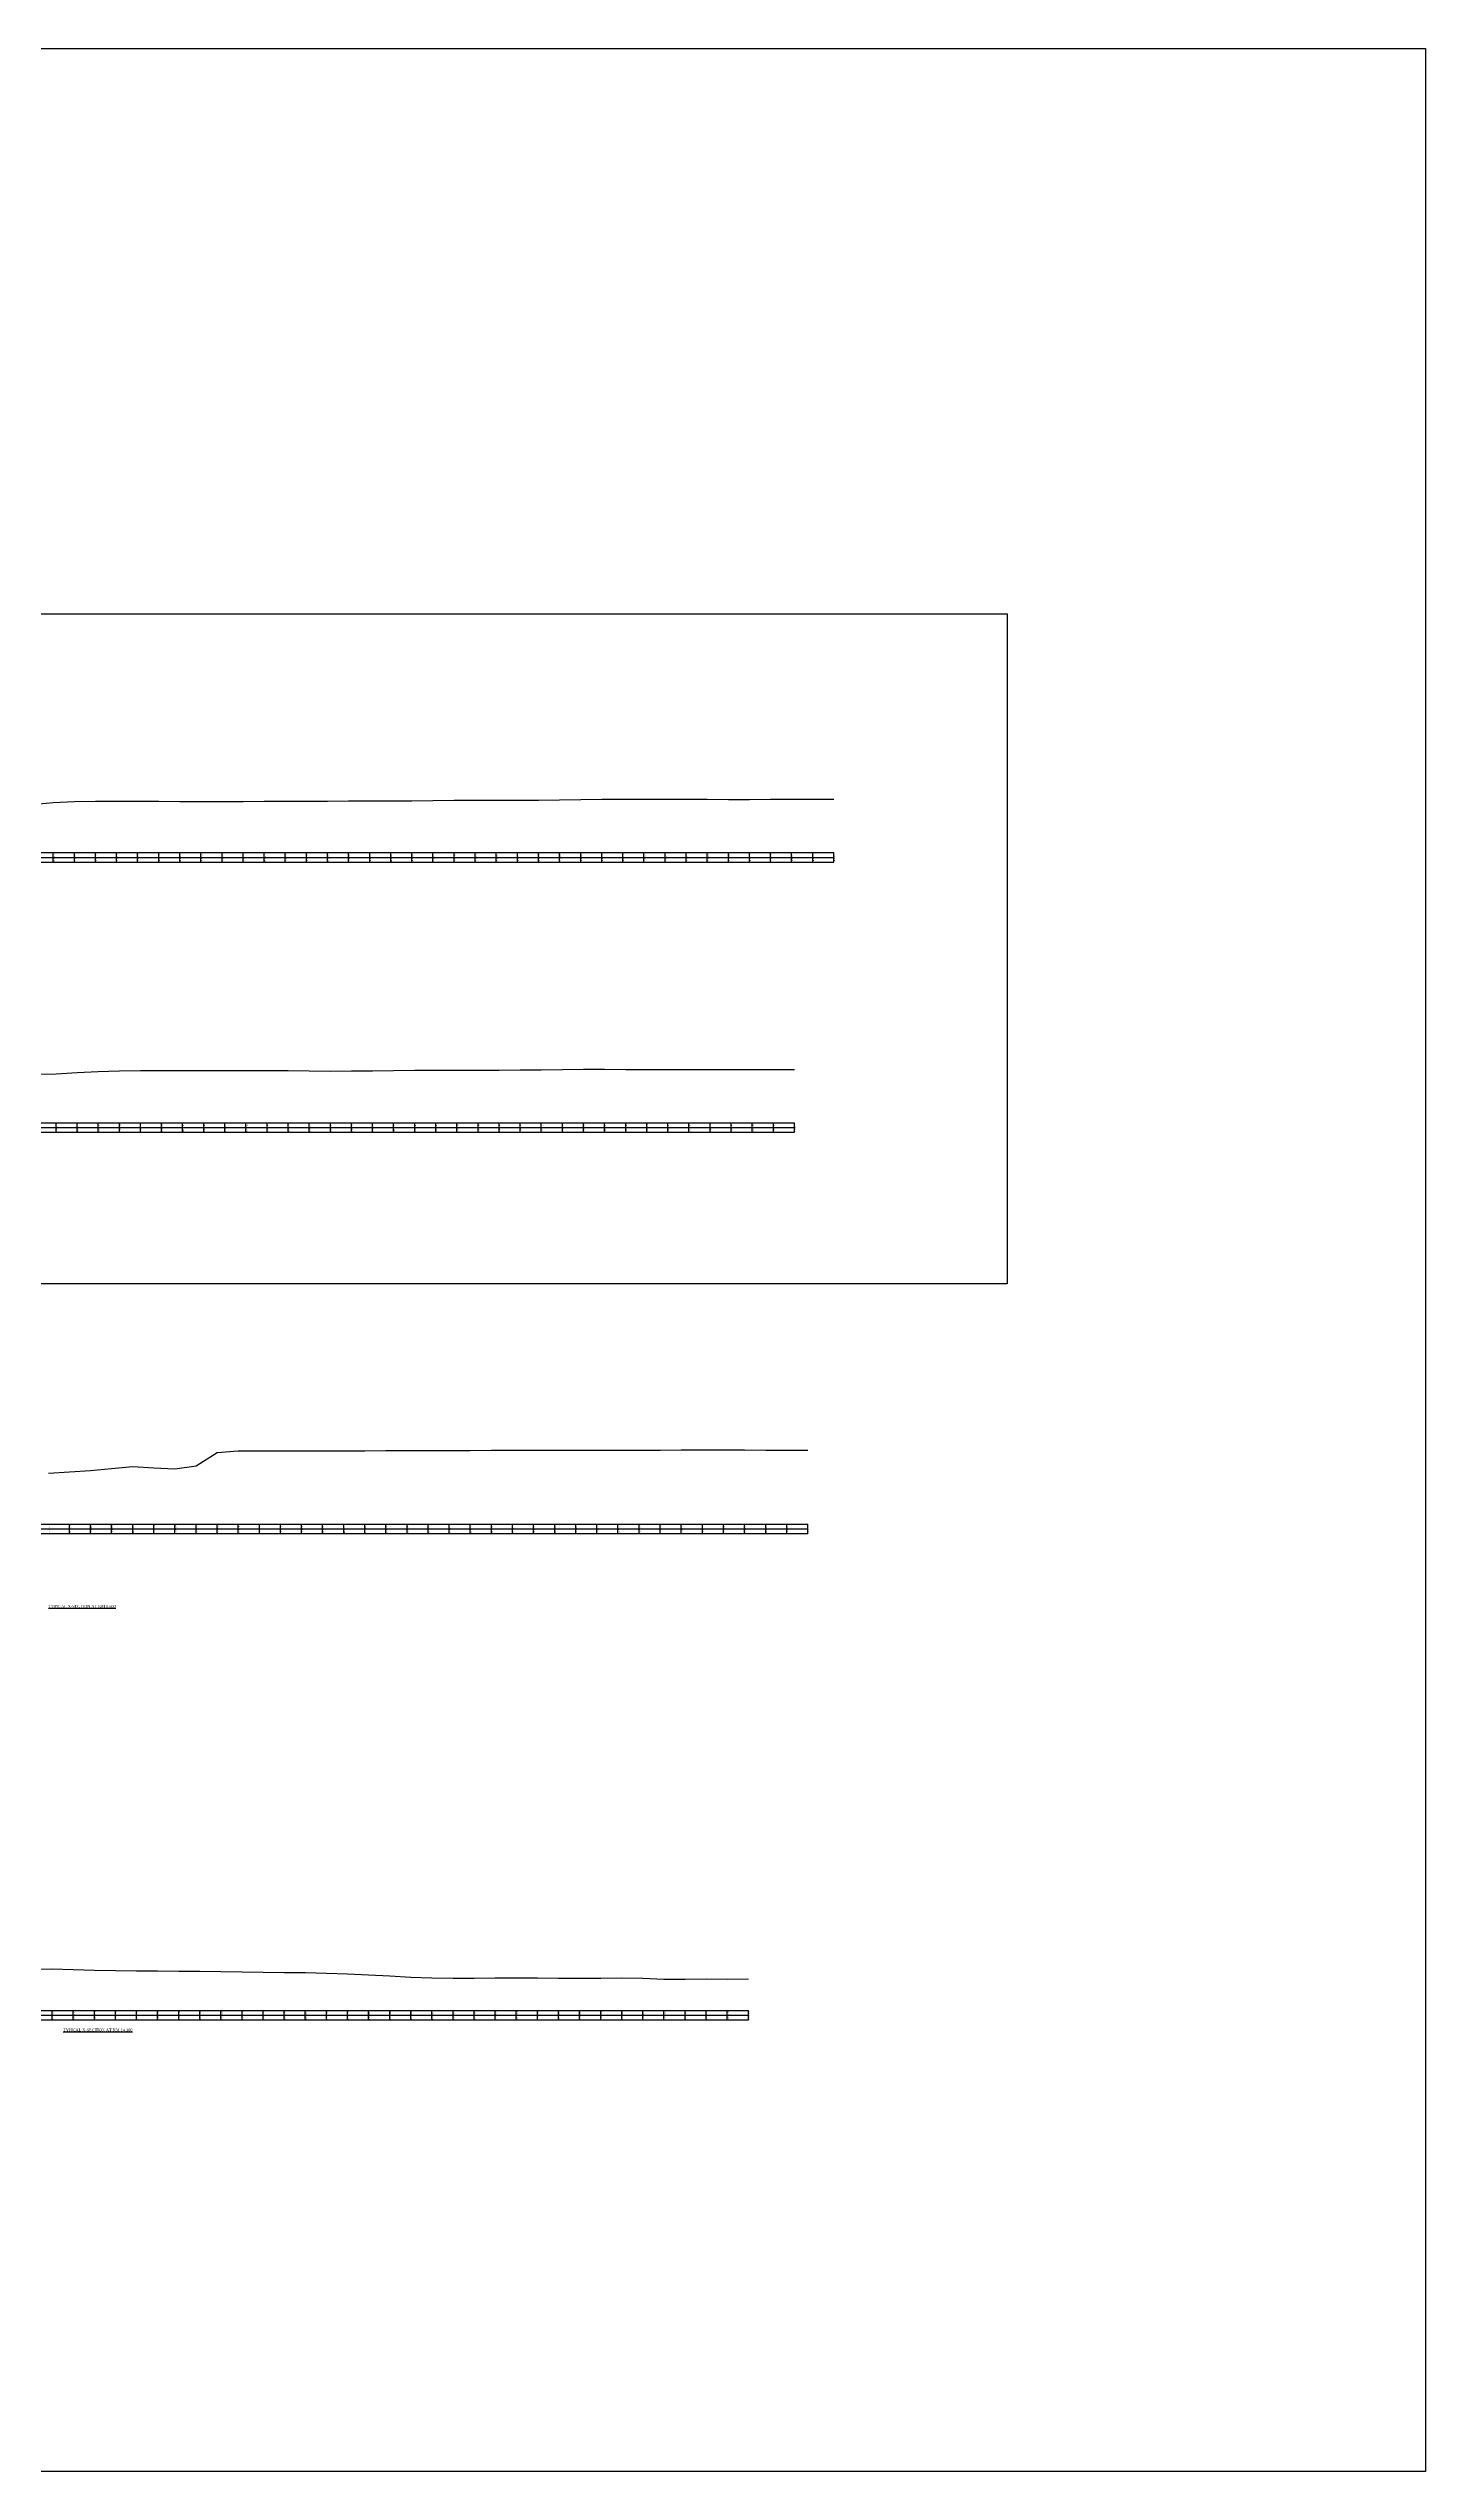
# Model space of a CAD drawing. Header units: metres. Extents: x -148477 to 168932, y -55673 to -2736.
# Drawn here: x -50613 to -49960, y -21406 to -20258 of the extents above; entities that cross this region are included whole.
import ezdxf

# ---------------------------------------------------------------- set-up
doc = ezdxf.new("R2010")
doc.units = ezdxf.units.M
doc.styles.add('liza', font='times.ttf', dxfattribs={"height": 2})
doc.styles.get("Standard").update_dxf_attribs({"font": 'times.ttf'})

msp = doc.modelspace()

# ---------------------------------------------------------------- linework, layer by layer
at = {"color": 6, "linetype": 'Continuous', "lineweight": -3, "ltscale": 0.5}
for p, q in [((-50945.4457, -20638.9241), (-50240.4457, -20638.9241)), ((-50945.4457, -20641.1741), (-50240.4457, -20641.1741)), ((-50945.4457, -20643.4241), (-50240.4457, -20643.4241)), ((-50610.4457, -20643.4241), (-50610.4457, -20638.9241)), ((-50600.4457, -20643.4241), (-50600.4457, -20638.9241)), ((-50590.4457, -20643.4241), (-50590.4457, -20638.9241)), ((-50580.4457, -20643.4241), (-50580.4457, -20638.9241)), ((-50570.4457, -20643.4241), (-50570.4457, -20638.9241)), ((-50560.4457, -20643.4241), (-50560.4457, -20638.9241)), ((-50550.4457, -20643.4241), (-50550.4457, -20638.9241)), ((-50540.4457, -20643.4241), (-50540.4457, -20638.9241)), ((-50530.4457, -20643.4241), (-50530.4457, -20638.9241)), ((-50520.4457, -20643.4241), (-50520.4457, -20638.9241)), ((-50510.4457, -20643.4241), (-50510.4457, -20638.9241)), ((-50500.4457, -20643.4241), (-50500.4457, -20638.9241)), ((-50490.4457, -20643.4241), (-50490.4457, -20638.9241)), ((-50480.4457, -20643.4241), (-50480.4457, -20638.9241)), ((-50470.4457, -20643.4241), (-50470.4457, -20638.9241)), ((-50460.4457, -20643.4241), (-50460.4457, -20638.9241)), ((-50450.4457, -20643.4241), (-50450.4457, -20638.9241)), ((-50440.4457, -20643.4241), (-50440.4457, -20638.9241)), ((-50430.4457, -20643.4241), (-50430.4457, -20638.9241)), ((-50420.4457, -20643.4241), (-50420.4457, -20638.9241)), ((-50410.4457, -20643.4241), (-50410.4457, -20638.9241)), ((-50400.4457, -20643.4241), (-50400.4457, -20638.9241)), ((-50390.4457, -20643.4241), (-50390.4457, -20638.9241)), ((-50380.4457, -20643.4241), (-50380.4457, -20638.9241)), ((-50370.4457, -20643.4241), (-50370.4457, -20638.9241)), ((-50360.4457, -20643.4241), (-50360.4457, -20638.9241)), ((-50350.4457, -20643.4241), (-50350.4457, -20638.9241)), ((-50340.4457, -20643.4241), (-50340.4457, -20638.9241)), ((-50330.4457, -20643.4241), (-50330.4457, -20638.9241)), ((-50320.4457, -20643.4241), (-50320.4457, -20638.9241)), ((-50310.4457, -20643.4241), (-50310.4457, -20638.9241)), ((-50300.4457, -20643.4241), (-50300.4457, -20638.9241)), ((-50290.4457, -20643.4241), (-50290.4457, -20638.9241)), ((-50280.4457, -20643.4241), (-50280.4457, -20638.9241)), ((-50270.4457, -20643.4241), (-50270.4457, -20638.9241)), ((-50260.4457, -20643.4241), (-50260.4457, -20638.9241)), ((-50250.4457, -20643.4241), (-50250.4457, -20638.9241)), ((-50240.4457, -20643.4241), (-50240.4457, -20638.9241)), ((-50964.105, -20766.9842), (-50259.105, -20766.9842)), ((-50964.105, -20769.2342), (-50259.105, -20769.2342)), ((-50609.105, -20771.4842), (-50609.105, -20766.9842)), ((-50599.105, -20771.4842), (-50599.105, -20766.9842)), ((-50589.105, -20771.4842), (-50589.105, -20766.9842)), ((-50579.105, -20771.4842), (-50579.105, -20766.9842)), ((-50569.105, -20771.4842), (-50569.105, -20766.9842)), ((-50559.105, -20771.4842), (-50559.105, -20766.9842)), ((-50549.105, -20771.4842), (-50549.105, -20766.9842)), ((-50539.105, -20771.4842), (-50539.105, -20766.9842)), ((-50529.105, -20771.4842), (-50529.105, -20766.9842)), ((-50519.105, -20771.4842), (-50519.105, -20766.9842)), ((-50509.105, -20771.4842), (-50509.105, -20766.9842)), ((-50499.105, -20771.4842), (-50499.105, -20766.9842)), ((-50489.105, -20771.4842), (-50489.105, -20766.9842)), ((-50479.105, -20771.4842), (-50479.105, -20766.9842)), ((-50469.105, -20771.4842), (-50469.105, -20766.9842)), ((-50459.105, -20771.4842), (-50459.105, -20766.9842)), ((-50449.105, -20771.4842), (-50449.105, -20766.9842)), ((-50439.105, -20771.4842), (-50439.105, -20766.9842)), ((-50429.105, -20771.4842), (-50429.105, -20766.9842)), ((-50419.105, -20771.4842), (-50419.105, -20766.9842)), ((-50409.105, -20771.4842), (-50409.105, -20766.9842)), ((-50399.105, -20771.4842), (-50399.105, -20766.9842)), ((-50389.105, -20771.4842), (-50389.105, -20766.9842)), ((-50379.105, -20771.4842), (-50379.105, -20766.9842)), ((-50369.105, -20771.4842), (-50369.105, -20766.9842)), ((-50359.105, -20771.4842), (-50359.105, -20766.9842)), ((-50349.105, -20771.4842), (-50349.105, -20766.9842)), ((-50339.105, -20771.4842), (-50339.105, -20766.9842)), ((-50329.105, -20771.4842), (-50329.105, -20766.9842)), ((-50319.105, -20771.4842), (-50319.105, -20766.9842)), ((-50309.105, -20771.4842), (-50309.105, -20766.9842)), ((-50299.105, -20771.4842), (-50299.105, -20766.9842)), ((-50289.105, -20771.4842), (-50289.105, -20766.9842)), ((-50279.105, -20771.4842), (-50279.105, -20766.9842)), ((-50269.105, -20771.4842), (-50269.105, -20766.9842)), ((-50259.105, -20771.4842), (-50259.105, -20766.9842)), ((-50964.105, -20771.4842), (-50259.105, -20771.4842)), ((-50887.7553, -20957.2453), (-50252.7553, -20957.2453)), ((-50887.7553, -20959.4953), (-50252.7553, -20959.4953)), ((-50887.7553, -20961.7453), (-50252.7553, -20961.7453)), ((-50602.7553, -20961.7453), (-50602.7553, -20957.2453)), ((-50592.7553, -20961.7453), (-50592.7553, -20957.2453)), ((-50582.7553, -20961.7453), (-50582.7553, -20957.2453)), ((-50572.7553, -20961.7453), (-50572.7553, -20957.2453)), ((-50562.7553, -20961.7453), (-50562.7553, -20957.2453)), ((-50552.7553, -20961.7453), (-50552.7553, -20957.2453)), ((-50542.7553, -20961.7453), (-50542.7553, -20957.2453)), ((-50532.7553, -20961.7453), (-50532.7553, -20957.2453)), ((-50522.7553, -20961.7453), (-50522.7553, -20957.2453)), ((-50512.7553, -20961.7453), (-50512.7553, -20957.2453)), ((-50502.7553, -20961.7453), (-50502.7553, -20957.2453)), ((-50492.7553, -20961.7453), (-50492.7553, -20957.2453)), ((-50482.7553, -20961.7453), (-50482.7553, -20957.2453)), ((-50472.7553, -20961.7453), (-50472.7553, -20957.2453)), ((-50462.7553, -20961.7453), (-50462.7553, -20957.2453)), ((-50452.7553, -20961.7453), (-50452.7553, -20957.2453)), ((-50442.7553, -20961.7453), (-50442.7553, -20957.2453)), ((-50432.7553, -20961.7453), (-50432.7553, -20957.2453)), ((-50422.7553, -20961.7453), (-50422.7553, -20957.2453)), ((-50412.7553, -20961.7453), (-50412.7553, -20957.2453)), ((-50402.7553, -20961.7453), (-50402.7553, -20957.2453)), ((-50392.7553, -20961.7453), (-50392.7553, -20957.2453)), ((-50382.7553, -20961.7453), (-50382.7553, -20957.2453)), ((-50372.7553, -20961.7453), (-50372.7553, -20957.2453)), ((-50362.7553, -20961.7453), (-50362.7553, -20957.2453)), ((-50352.7553, -20961.7453), (-50352.7553, -20957.2453)), ((-50342.7553, -20961.7453), (-50342.7553, -20957.2453)), ((-50332.7553, -20961.7453), (-50332.7553, -20957.2453)), ((-50322.7553, -20961.7453), (-50322.7553, -20957.2453)), ((-50312.7553, -20961.7453), (-50312.7553, -20957.2453)), ((-50302.7553, -20961.7453), (-50302.7553, -20957.2453)), ((-50292.7553, -20961.7453), (-50292.7553, -20957.2453)), ((-50282.7553, -20961.7453), (-50282.7553, -20957.2453)), ((-50272.7553, -20961.7453), (-50272.7553, -20957.2453)), ((-50262.7553, -20961.7453), (-50262.7553, -20957.2453)), ((-50252.7553, -20961.7453), (-50252.7553, -20957.2453)), ((-50905.9621, -21187.8317), (-50280.9621, -21187.8317)), ((-50905.9621, -21190.0817), (-50280.9621, -21190.0817)), ((-50905.9621, -21192.3317), (-50280.9621, -21192.3317)), ((-50610.9621, -21192.3317), (-50610.9621, -21187.8317)), ((-50600.9621, -21192.3317), (-50600.9621, -21187.8317)), ((-50590.9621, -21192.3317), (-50590.9621, -21187.8317)), ((-50580.9621, -21192.3317), (-50580.9621, -21187.8317)), ((-50570.9621, -21192.3317), (-50570.9621, -21187.8317)), ((-50560.9621, -21192.3317), (-50560.9621, -21187.8317)), ((-50550.9621, -21192.3317), (-50550.9621, -21187.8317)), ((-50540.9621, -21192.3317), (-50540.9621, -21187.8317)), ((-50530.9621, -21192.3317), (-50530.9621, -21187.8317)), ((-50520.9621, -21192.3317), (-50520.9621, -21187.8317)), ((-50510.9621, -21192.3317), (-50510.9621, -21187.8317)), ((-50500.9621, -21192.3317), (-50500.9621, -21187.8317)), ((-50490.9621, -21192.3317), (-50490.9621, -21187.8317)), ((-50480.9621, -21192.3317), (-50480.9621, -21187.8317)), ((-50470.9621, -21192.3317), (-50470.9621, -21187.8317)), ((-50460.9621, -21192.3317), (-50460.9621, -21187.8317)), ((-50450.9621, -21192.3317), (-50450.9621, -21187.8317)), ((-50440.9621, -21192.3317), (-50440.9621, -21187.8317)), ((-50430.9621, -21192.3317), (-50430.9621, -21187.8317)), ((-50420.9621, -21192.3317), (-50420.9621, -21187.8317)), ((-50410.9621, -21192.3317), (-50410.9621, -21187.8317)), ((-50400.9621, -21192.3317), (-50400.9621, -21187.8317)), ((-50390.9621, -21192.3317), (-50390.9621, -21187.8317)), ((-50380.9621, -21192.3317), (-50380.9621, -21187.8317)), ((-50370.9621, -21192.3317), (-50370.9621, -21187.8317)), ((-50360.9621, -21192.3317), (-50360.9621, -21187.8317)), ((-50350.9621, -21192.3317), (-50350.9621, -21187.8317)), ((-50340.9621, -21192.3317), (-50340.9621, -21187.8317)), ((-50330.9621, -21192.3317), (-50330.9621, -21187.8317)), ((-50320.9621, -21192.3317), (-50320.9621, -21187.8317)), ((-50310.9621, -21192.3317), (-50310.9621, -21187.8317)), ((-50300.9621, -21192.3317), (-50300.9621, -21187.8317)), ((-50290.9621, -21192.3317), (-50290.9621, -21187.8317)), ((-50280.9621, -21192.3317), (-50280.9621, -21187.8317))]:
    msp.add_line(p, q, dxfattribs=at)
for points in [[(-51243.6292, -20257.6429), (-49959.9841, -20257.6429), (-49959.9841, -21406.4526), (-51243.6292, -21406.4526)], [(-51025.5005, -20525.6278), (-50158.2851, -20525.6278), (-50158.2851, -20843.4101), (-51025.5005, -20843.4101)]]:
    msp.add_lwpolyline(points, close=True, dxfattribs=at)
for points in [[(-50620.4457, -20616.0741), (-50610.4457, -20615.1641), (-50600.4457, -20614.6141), (-50590.4457, -20614.5741), (-50580.4457, -20614.5341), (-50570.4457, -20614.5241), (-50560.4457, -20614.5441), (-50550.4457, -20614.6041), (-50540.4457, -20614.6341), (-50530.4457, -20614.6241), (-50520.4457, -20614.6041), (-50510.4457, -20614.5441), (-50500.4457, -20614.4941), (-50490.4457, -20614.4741), (-50480.4457, -20614.4541), (-50470.4457, -20614.4141), (-50460.4457, -20614.3841), (-50450.4457, -20614.3541), (-50440.4457, -20614.2841), (-50430.4457, -20614.1541), (-50420.4457, -20614.0641), (-50410.4457, -20614.0341), (-50400.4457, -20614.0141), (-50390.4457, -20614.0041), (-50380.4457, -20613.9641), (-50370.4457, -20613.9041), (-50360.4457, -20613.7941), (-50350.4457, -20613.6341), (-50340.4457, -20613.5441), (-50330.4457, -20613.5741), (-50320.4457, -20613.6041), (-50310.4457, -20613.6141), (-50300.4457, -20613.6341), (-50290.4457, -20613.6441), (-50280.4457, -20613.6541), (-50270.4457, -20613.6341), (-50260.4457, -20613.6141), (-50250.4457, -20613.5941), (-50240.4457, -20613.6041)], [(-50619.105, -20743.9542), (-50609.105, -20743.7342), (-50599.105, -20743.2142), (-50589.105, -20742.6442), (-50579.105, -20742.3742), (-50569.105, -20742.2142), (-50559.105, -20742.1742), (-50549.105, -20742.1542), (-50539.105, -20742.1542), (-50529.105, -20742.1542), (-50519.105, -20742.1542), (-50509.105, -20742.1442), (-50499.105, -20742.2042), (-50489.105, -20742.3642), (-50479.105, -20742.4442), (-50469.105, -20742.4142), (-50459.105, -20742.3442), (-50449.105, -20742.2142), (-50439.105, -20742.1242), (-50429.105, -20742.0942), (-50419.105, -20742.0742), (-50409.105, -20742.0642), (-50399.105, -20742.0242), (-50389.105, -20741.9642), (-50379.105, -20741.8542), (-50369.105, -20741.6942), (-50359.105, -20741.6042), (-50349.105, -20741.6342), (-50339.105, -20741.6642), (-50329.105, -20741.6742), (-50319.105, -20741.6942), (-50309.105, -20741.7042), (-50299.105, -20741.7142), (-50289.105, -20741.6942), (-50279.105, -20741.6742), (-50269.105, -20741.6542), (-50259.105, -20741.6642)], [(-50612.7553, -20933.0553), (-50602.7553, -20932.4953), (-50592.7553, -20931.8953), (-50582.7553, -20930.9053), (-50572.7553, -20929.9753), (-50562.7553, -20930.5253), (-50552.7553, -20931.1053), (-50542.7553, -20929.6053), (-50532.7553, -20923.3053), (-50522.7553, -20922.4453), (-50512.7553, -20922.4853), (-50502.7553, -20922.5153), (-50492.7553, -20922.5453), (-50482.7553, -20922.5053), (-50472.7553, -20922.4753), (-50462.7553, -20922.4453), (-50452.7553, -20922.4053), (-50442.7553, -20922.3753), (-50432.7553, -20922.3453), (-50422.7553, -20922.3153), (-50412.7553, -20922.2953), (-50402.7553, -20922.2753), (-50392.7553, -20922.2753), (-50382.7553, -20922.2653), (-50372.7553, -20922.2553), (-50362.7553, -20922.2453), (-50352.7553, -20922.2153), (-50342.7553, -20922.1953), (-50332.7553, -20922.1753), (-50322.7553, -20922.1353), (-50312.7553, -20922.0953), (-50302.7553, -20922.0553), (-50292.7553, -20922.0353), (-50282.7553, -20922.0953), (-50272.7553, -20922.1653), (-50262.7553, -20922.2253), (-50252.7553, -20922.2153)], [(-50620.9621, -21168.2517), (-50610.9621, -21168.1917), (-50600.9621, -21168.4617), (-50590.9621, -21168.7117), (-50580.9621, -21168.8817), (-50570.9621, -21169.0017), (-50560.9621, -21169.0917), (-50550.9621, -21169.1717), (-50540.9621, -21169.2917), (-50530.9621, -21169.4117), (-50520.9621, -21169.5817), (-50510.9621, -21169.7317), (-50500.9621, -21169.8117), (-50490.9621, -21169.8917), (-50480.9621, -21170.1317), (-50470.9621, -21170.5017), (-50460.9621, -21170.9317), (-50450.9621, -21171.4317), (-50440.9621, -21172.0117), (-50430.9621, -21172.3317), (-50420.9621, -21172.5317), (-50410.9621, -21172.4917), (-50400.9621, -21172.3517), (-50390.9621, -21172.3717), (-50380.9621, -21172.4217), (-50370.9621, -21172.5517), (-50360.9621, -21172.4617), (-50350.9621, -21172.4717), (-50340.9621, -21172.4217), (-50330.9621, -21172.5917), (-50320.9621, -21172.9817), (-50310.9621, -21172.9417), (-50300.9621, -21172.9017), (-50290.9621, -21172.9717), (-50280.9621, -21172.8717)]]:
    msp.add_lwpolyline(points, dxfattribs=at)

# ---------------------------------------------------------------- texts
at = {"color": 6, "linetype": 'Continuous', "lineweight": -3, "ltscale": 0.5, "char_height": 0.5, "width": 2.15, "attachment_point": 1, "rotation": 90, "style": 'liza'}
for s, insert in [('330.00', (-50610.3457, -20643.3241)), ('3.76', (-50610.3457, -20641.0741)), ('340.00', (-50600.3457, -20643.3241)), ('4.31', (-50600.3457, -20641.0741)), ('350.00', (-50590.3457, -20643.3241)), ('4.35', (-50590.3457, -20641.0741)), ('360.00', (-50580.3457, -20643.3241)), ('4.39', (-50580.3457, -20641.0741)), ('4.40', (-50570.3457, -20641.0741)), ('370.00', (-50570.3457, -20643.3241)), ('4.38', (-50560.3457, -20641.0741)), ('380.00', (-50560.3457, -20643.3241)), ('390.00', (-50550.3457, -20643.3241)), ('4.32', (-50550.3457, -20641.0741)), ('400.00', (-50540.3457, -20643.3241)), ('4.29', (-50540.3457, -20641.0741)), ('4.30', (-50530.3457, -20641.0741)), ('410.00', (-50530.3457, -20643.3241)), ('420.00', (-50520.3457, -20643.3241)), ('4.32', (-50520.3457, -20641.0741)), ('4.38', (-50510.3457, -20641.0741)), ('430.00', (-50510.3457, -20643.3241)), ('440.00', (-50500.3457, -20643.3241)), ('4.43', (-50500.3457, -20641.0741)), ('450.00', (-50490.3457, -20643.3241)), ('4.45', (-50490.3457, -20641.0741)), ('460.00', (-50480.3457, -20643.3241)), ('4.47', (-50480.3457, -20641.0741)), ('470.00', (-50470.3457, -20643.3241)), ('4.51', (-50470.3457, -20641.0741)), ('480.00', (-50460.3457, -20643.3241)), ('4.54', (-50460.3457, -20641.0741)), ('490.00', (-50450.3457, -20643.3241)), ('4.57', (-50450.3457, -20641.0741)), ('500.00', (-50440.3457, -20643.3241)), ('4.64', (-50440.3457, -20641.0741)), ('510.00', (-50430.3457, -20643.3241)), ('4.77', (-50430.3457, -20641.0741)), ('4.86', (-50420.3457, -20641.0741)), ('520.00', (-50420.3457, -20643.3241)), ('4.89', (-50410.3457, -20641.0741)), ('530.00', (-50410.3457, -20643.3241)), ('540.00', (-50400.3457, -20643.3241)), ('4.91', (-50400.3457, -20641.0741)), ('550.00', (-50390.3457, -20643.3241)), ('4.92', (-50390.3457, -20641.0741)), ('560.00', (-50380.3457, -20643.3241)), ('4.96', (-50380.3457, -20641.0741)), ('5.02', (-50370.3457, -20641.0741)), ('570.00', (-50370.3457, -20643.3241)), ('580.00', (-50360.3457, -20643.3241)), ('5.13', (-50360.3457, -20641.0741)), ('590.00', (-50350.3457, -20643.3241)), ('5.29', (-50350.3457, -20641.0741)), ('5.38', (-50340.3457, -20641.0741)), ('600.00', (-50340.3457, -20643.3241)), ('610.00', (-50330.3457, -20643.3241)), ('5.35', (-50330.3457, -20641.0741)), ('620.00', (-50320.3457, -20643.3241)), ('5.32', (-50320.3457, -20641.0741)), ('630.00', (-50310.3457, -20643.3241)), ('5.31', (-50310.3457, -20641.0741)), ('640.00', (-50300.3457, -20643.3241)), ('5.29', (-50300.3457, -20641.0741)), ('5.28', (-50290.3457, -20641.0741)), ('650.00', (-50290.3457, -20643.3241)), ('660.00', (-50280.3457, -20643.3241)), ('5.27', (-50280.3457, -20641.0741)), ('670.00', (-50270.3457, -20643.3241)), ('5.29', (-50270.3457, -20641.0741)), ('680.00', (-50260.3457, -20643.3241)), ('5.31', (-50260.3457, -20641.0741)), ('690.00', (-50250.3457, -20643.3241)), ('5.33', (-50250.3457, -20641.0741)), ('700.00', (-50240.3457, -20643.3241)), ('5.32', (-50240.3457, -20641.0741)), ('350.00', (-50609.005, -20771.3842)), ('3.25', (-50609.005, -20769.1342)), ('360.00', (-50599.005, -20771.3842)), ('3.77', (-50599.005, -20769.1342)), ('370.00', (-50589.005, -20771.3842)), ('4.34', (-50589.005, -20769.1342)), ('380.00', (-50579.005, -20771.3842)), ('4.61', (-50579.005, -20769.1342)), ('390.00', (-50569.005, -20771.3842)), ('4.77', (-50569.005, -20769.1342)), ('4.81', (-50559.005, -20769.1342)), ('400.00', (-50559.005, -20771.3842)), ('4.83', (-50549.005, -20769.1342)), ('410.00', (-50549.005, -20771.3842)), ('4.83', (-50539.005, -20769.1342)), ('420.00', (-50539.005, -20771.3842)), ('4.83', (-50529.005, -20769.1342)), ('430.00', (-50529.005, -20771.3842)), ('4.83', (-50519.005, -20769.1342)), ('440.00', (-50519.005, -20771.3842)), ('4.84', (-50509.005, -20769.1342)), ('450.00', (-50509.005, -20771.3842)), ('4.78', (-50499.005, -20769.1342)), ('460.00', (-50499.005, -20771.3842)), ('470.00', (-50489.005, -20771.3842)), ('4.62', (-50489.005, -20769.1342)), ('480.00', (-50479.005, -20771.3842)), ('4.54', (-50479.005, -20769.1342)), ('490.00', (-50469.005, -20771.3842)), ('4.57', (-50469.005, -20769.1342)), ('500.00', (-50459.005, -20771.3842)), ('4.64', (-50459.005, -20769.1342)), ('510.00', (-50449.005, -20771.3842)), ('4.77', (-50449.005, -20769.1342)), ('4.86', (-50439.005, -20769.1342)), ('520.00', (-50439.005, -20771.3842)), ('4.89', (-50429.005, -20769.1342)), ('530.00', (-50429.005, -20771.3842)), ('540.00', (-50419.005, -20771.3842)), ('4.91', (-50419.005, -20769.1342)), ('550.00', (-50409.005, -20771.3842)), ('4.92', (-50409.005, -20769.1342)), ('560.00', (-50399.005, -20771.3842)), ('4.96', (-50399.005, -20769.1342)), ('5.02', (-50389.005, -20769.1342)), ('570.00', (-50389.005, -20771.3842)), ('580.00', (-50379.005, -20771.3842)), ('5.13', (-50379.005, -20769.1342)), ('590.00', (-50369.005, -20771.3842)), ('5.29', (-50369.005, -20769.1342)), ('5.38', (-50359.005, -20769.1342)), ('600.00', (-50359.005, -20771.3842)), ('610.00', (-50349.005, -20771.3842)), ('5.35', (-50349.005, -20769.1342)), ('620.00', (-50339.005, -20771.3842)), ('5.32', (-50339.005, -20769.1342)), ('630.00', (-50329.005, -20771.3842)), ('5.31', (-50329.005, -20769.1342)), ('640.00', (-50319.005, -20771.3842)), ('5.29', (-50319.005, -20769.1342)), ('5.28', (-50309.005, -20769.1342)), ('650.00', (-50309.005, -20771.3842)), ('660.00', (-50299.005, -20771.3842)), ('5.27', (-50299.005, -20769.1342)), ('670.00', (-50289.005, -20771.3842)), ('5.29', (-50289.005, -20769.1342)), ('680.00', (-50279.005, -20771.3842)), ('5.31', (-50279.005, -20769.1342)), ('690.00', (-50269.005, -20771.3842)), ('5.33', (-50269.005, -20769.1342)), ('700.00', (-50259.005, -20771.3842)), ('5.32', (-50259.005, -20769.1342)), ('-5.81', (-50612.6553, -20959.3953)), ('270.00', (-50612.6553, -20961.6453)), ('280.00', (-50602.6553, -20961.6453)), ('-5.25', (-50602.6553, -20959.3953)), ('290.00', (-50592.6553, -20961.6453)), ('-4.65', (-50592.6553, -20959.3953)), ('300.00', (-50582.6553, -20961.6453)), ('-3.66', (-50582.6553, -20959.3953)), ('310.00', (-50572.6553, -20961.6453)), ('-2.73', (-50572.6553, -20959.3953)), ('-3.28', (-50562.6553, -20959.3953)), ('320.00', (-50562.6553, -20961.6453)), ('-3.86', (-50552.6553, -20959.3953)), ('330.00', (-50552.6553, -20961.6453)), ('340.00', (-50542.6553, -20961.6453)), ('-2.36', (-50542.6553, -20959.3953)), ('350.00', (-50532.6553, -20961.6453)), ('3.94', (-50532.6553, -20959.3953)), ('4.80', (-50522.6553, -20959.3953)), ('360.00', (-50522.6553, -20961.6453)), ('370.00', (-50512.6553, -20961.6453)), ('4.76', (-50512.6553, -20959.3953)), ('380.00', (-50502.6553, -20961.6453)), ('4.73', (-50502.6553, -20959.3953)), ('4.70', (-50492.6553, -20959.3953)), ('390.00', (-50492.6553, -20961.6453)), ('400.00', (-50482.6553, -20961.6453)), ('4.74', (-50482.6553, -20959.3953)), ('410.00', (-50472.6553, -20961.6453)), ('4.77', (-50472.6553, -20959.3953)), ('4.80', (-50462.6553, -20959.3953)), ('420.00', (-50462.6553, -20961.6453)), ('4.84', (-50452.6553, -20959.3953)), ('430.00', (-50452.6553, -20961.6453)), ('4.87', (-50442.6553, -20959.3953)), ('440.00', (-50442.6553, -20961.6453)), ('4.90', (-50432.6553, -20959.3953)), ('450.00', (-50432.6553, -20961.6453)), ('460.00', (-50422.6553, -20961.6453)), ('4.93', (-50422.6553, -20959.3953)), ('470.00', (-50412.6553, -20961.6453)), ('4.95', (-50412.6553, -20959.3953)), ('480.00', (-50402.6553, -20961.6453)), ('4.97', (-50402.6553, -20959.3953)), ('490.00', (-50392.6553, -20961.6453)), ('4.97', (-50392.6553, -20959.3953)), ('4.98', (-50382.6553, -20959.3953)), ('500.00', (-50382.6553, -20961.6453)), ('510.00', (-50372.6553, -20961.6453)), ('4.99', (-50372.6553, -20959.3953)), ('5.00', (-50362.6553, -20959.3953)), ('520.00', (-50362.6553, -20961.6453)), ('5.03', (-50352.6553, -20959.3953)), ('530.00', (-50352.6553, -20961.6453)), ('5.05', (-50342.6553, -20959.3953)), ('540.00', (-50342.6553, -20961.6453)), ('5.07', (-50332.6553, -20959.3953)), ('550.00', (-50332.6553, -20961.6453)), ('560.00', (-50322.6553, -20961.6453)), ('5.11', (-50322.6553, -20959.3953)), ('570.00', (-50312.6553, -20961.6453)), ('5.15', (-50312.6553, -20959.3953)), ('580.00', (-50302.6553, -20961.6453)), ('5.19', (-50302.6553, -20959.3953)), ('590.00', (-50292.6553, -20961.6453)), ('5.21', (-50292.6553, -20959.3953)), ('600.00', (-50282.6553, -20961.6453)), ('5.15', (-50282.6553, -20959.3953)), ('5.08', (-50272.6553, -20959.3953)), ('610.00', (-50272.6553, -20961.6453)), ('5.02', (-50262.6553, -20959.3953)), ('620.00', (-50262.6553, -20961.6453)), ('5.03', (-50252.6553, -20959.3953)), ('630.00', (-50252.6553, -20961.6453)), ('-0.36', (-50610.8621, -21189.9817)), ('290.00', (-50610.8621, -21192.2317)), ('-0.63', (-50600.8621, -21189.9817)), ('300.00', (-50600.8621, -21192.2317)), ('-0.88', (-50590.8621, -21189.9817)), ('310.00', (-50590.8621, -21192.2317)), ('-1.05', (-50580.8621, -21189.9817)), ('320.00', (-50580.8621, -21192.2317)), ('330.00', (-50570.8621, -21192.2317)), ('-1.17', (-50570.8621, -21189.9817)), ('340.00', (-50560.8621, -21192.2317)), ('-1.26', (-50560.8621, -21189.9817)), ('350.00', (-50550.8621, -21192.2317)), ('-1.34', (-50550.8621, -21189.9817)), ('360.00', (-50540.8621, -21192.2317)), ('-1.46', (-50540.8621, -21189.9817)), ('-1.58', (-50530.8621, -21189.9817)), ('370.00', (-50530.8621, -21192.2317)), ('380.00', (-50520.8621, -21192.2317)), ('-1.75', (-50520.8621, -21189.9817)), ('-1.90', (-50510.8621, -21189.9817)), ('390.00', (-50510.8621, -21192.2317)), ('-1.98', (-50500.8621, -21189.9817)), ('400.00', (-50500.8621, -21192.2317)), ('-2.06', (-50490.8621, -21189.9817)), ('410.00', (-50490.8621, -21192.2317)), ('-2.30', (-50480.8621, -21189.9817)), ('420.00', (-50480.8621, -21192.2317)), ('430.00', (-50470.8621, -21192.2317)), ('-2.67', (-50470.8621, -21189.9817)), ('-3.10', (-50460.8621, -21189.9817)), ('440.00', (-50460.8621, -21192.2317)), ('-3.60', (-50450.8621, -21189.9817)), ('450.00', (-50450.8621, -21192.2317)), ('-4.18', (-50440.8621, -21189.9817)), ('460.00', (-50440.8621, -21192.2317)), ('-4.50', (-50430.8621, -21189.9817)), ('470.00', (-50430.8621, -21192.2317)), ('-4.70', (-50420.8621, -21189.9817)), ('480.00', (-50420.8621, -21192.2317)), ('490.00', (-50410.8621, -21192.2317)), ('-4.66', (-50410.8621, -21189.9817)), ('500.00', (-50400.8621, -21192.2317)), ('-4.52', (-50400.8621, -21189.9817)), ('510.00', (-50390.8621, -21192.2317)), ('-4.54', (-50390.8621, -21189.9817)), ('520.00', (-50380.8621, -21192.2317)), ('-4.59', (-50380.8621, -21189.9817)), ('530.00', (-50370.8621, -21192.2317)), ('-4.72', (-50370.8621, -21189.9817)), ('540.00', (-50360.8621, -21192.2317)), ('-4.63', (-50360.8621, -21189.9817)), ('550.00', (-50350.8621, -21192.2317)), ('-4.64', (-50350.8621, -21189.9817)), ('560.00', (-50340.8621, -21192.2317)), ('-4.59', (-50340.8621, -21189.9817)), ('570.00', (-50330.8621, -21192.2317)), ('-4.76', (-50330.8621, -21189.9817)), ('580.00', (-50320.8621, -21192.2317)), ('-5.15', (-50320.8621, -21189.9817)), ('590.00', (-50310.8621, -21192.2317)), ('-5.11', (-50310.8621, -21189.9817)), ('-5.07', (-50300.8621, -21189.9817)), ('600.00', (-50300.8621, -21192.2317)), ('610.00', (-50290.8621, -21192.2317)), ('-5.14', (-50290.8621, -21189.9817)), ('-5.04', (-50280.8621, -21189.9817)), ('620.00', (-50280.8621, -21192.2317))]:
    msp.add_mtext(s, dxfattribs=dict(at, insert=insert))
at = {"color": 0, "linetype": 'ByBlock', "lineweight": 30, "char_height": 1.326841, "width": 81.781813, "attachment_point": 1}
for s, insert in [('{\\LTYPICAL X-SECTION AT KM 0.600}', (-50612.6348, -20995.5728)), ('{\\LTYPICAL X-SECTION AT KM 14.300}', (-50605.7323, -21196.3984))]:
    msp.add_mtext(s, dxfattribs=dict(at, insert=insert))

doc.saveas('drawing.dxf')
